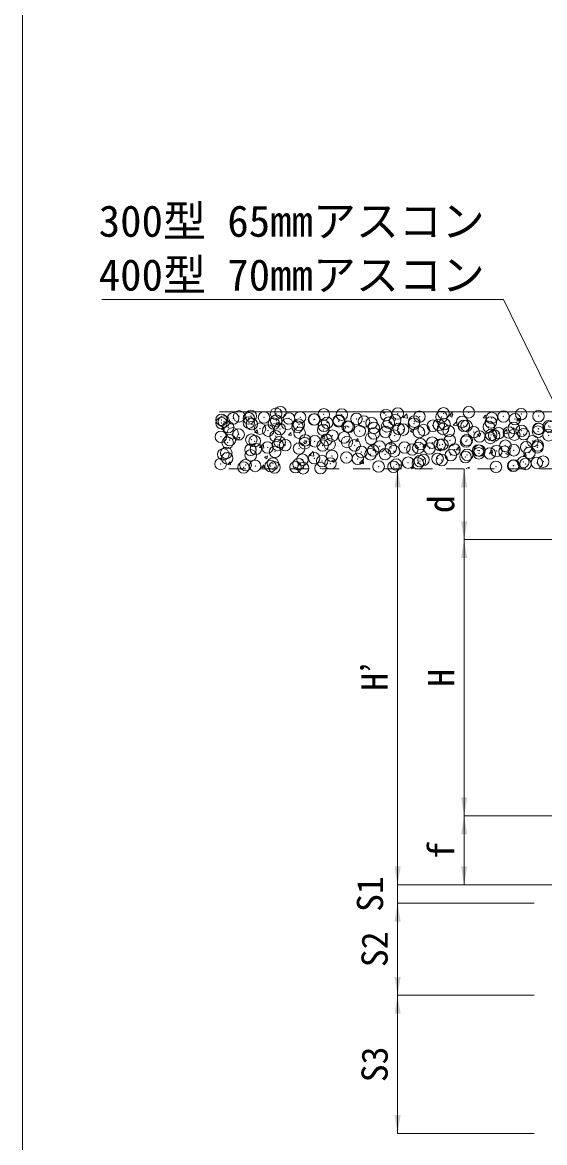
# Model space of a CAD drawing. Units: millimetres at full size, sheet at 1:25; details may follow other scales. Extents: x 18944 to 44294, y 17215 to 24678.
# Drawn here: x 19157 to 19724, y 22273 to 23490 of the extents above; entities that cross this region are included whole.
import ezdxf
from ezdxf.enums import TextEntityAlignment as Align

# ---------------------------------------------------------------- set-up
doc = ezdxf.new("R2010")
doc.units = ezdxf.units.MM
doc.header["$LTSCALE"] = 25
doc.header["$PDMODE"] = 32
doc.header["$PDSIZE"] = 12.5
doc.linetypes.add('USER3', pattern=[1.35, 0.75, -0.6])
for name, color, linetype, lineweight in [('0_2', 7, 'Continuous', 5), ('ハッチング', 8, 'Continuous', 5), ('寸法引出', 7, 'Continuous', 9), ('寸法線', 7, 'Continuous', 9), ('枠', 5, 'Continuous', 5)]:
    doc.layers.add(name, color=color, linetype=linetype, lineweight=lineweight)
doc.styles.add('ＭＳ ゴシック', font='')
doc.styles.get('ＭＳ ゴシック').set_extended_font_data('MS Gothic')

# ---------------------------------------------------------------- blocks, each defined once
blk = doc.blocks.new('filled_arrow')
at = {"color": 0, "linetype": 'Continuous', "lineweight": -2}
blk.add_solid([(7.5, 1.25), (0, 0), (7.5, -1.25)], dxfattribs=at)

msp = doc.modelspace()

# ---------------------------------------------------------------- linework, layer by layer
at = {"layer": '0_2', "lineweight": 20}
msp.add_line((20578.42, 23066.7), (19370.85, 23066.7), dxfattribs=at)
at = {"layer": '0_2', "linetype": 'USER3', "lineweight": 9}
msp.add_line((19838.34, 23004.7), (19370.85, 23004.7), dxfattribs=at)
at = {"layer": 'ハッチング'}
for p, q in [((19547.58, 23066.43), (19548.27, 23066.7)), ((19547.58, 23066.43), (19550.11, 23064.73)), ((19550.11, 23064.73), (19550.77, 23066.7)), ((19570.34, 23060.31), (19574.3, 23064.44)), ((19574.85, 23059.61), (19574.29, 23064.44)), ((19584.44, 23066.5), (19584.61, 23066.7)), ((19584.44, 23066.5), (19587.47, 23066.23)), ((19587.46, 23066.23), (19587.37, 23066.7)), ((19620.59, 23062.36), (19624.14, 23063.73)), ((19620.59, 23062.36), (19623.11, 23060.66)), ((19620.87, 23063.31), (19623.32, 23066.23)), ((19620.87, 23063.31), (19623.91, 23063.04)), ((19623.11, 23060.66), (19624.14, 23063.73)), ((19623.9, 23063.04), (19623.31, 23066.22)), ((19657.31, 23060.12), (19659.76, 23063.04)), ((19660.33, 23059.85), (19659.75, 23063.04)), ((19372.86, 23047.41), (19375.31, 23050.33)), ((19375.89, 23047.14), (19375.3, 23050.33)), ((19431.89, 23054.12), (19435.45, 23055.48)), ((19431.89, 23054.12), (19434.42, 23052.41)), ((19434.42, 23052.41), (19435.45, 23055.48)), ((19504.9, 23050.05), (19508.45, 23051.41)), ((19504.9, 23050.05), (19507.42, 23048.34)), ((19507.42, 23048.34), (19508.45, 23051.41)), ((19570.34, 23060.32), (19574.86, 23059.62)), ((19624.55, 23051.91), (19629.07, 23051.21)), ((19624.56, 23051.9), (19628.51, 23056.03)), ((19629.07, 23051.2), (19628.51, 23056.03)), ((19657.31, 23060.12), (19660.35, 23059.85)), ((19693.59, 23058.3), (19697.15, 23059.66)), ((19693.59, 23058.3), (19696.12, 23056.59)), ((19693.75, 23056.93), (19696.2, 23059.85)), ((19693.75, 23056.93), (19696.78, 23056.67)), ((19696.12, 23056.59), (19697.15, 23059.66)), ((19696.77, 23056.66), (19696.18, 23059.85)), ((19372.86, 23047.41), (19375.9, 23047.15)), ((19389.21, 23037.73), (19392.76, 23039.1)), ((19389.21, 23037.73), (19391.73, 23036.03)), ((19391.73, 23036.03), (19392.76, 23039.1)), ((19409.3, 23044.22), (19411.75, 23047.14)), ((19409.3, 23044.22), (19412.34, 23043.96)), ((19412.33, 23043.96), (19411.74, 23047.14)), ((19445.74, 23041.04), (19448.19, 23043.95)), ((19445.74, 23041.04), (19448.78, 23040.77)), ((19448.76, 23040.77), (19448.18, 23043.95)), ((19482.18, 23037.85), (19484.62, 23040.77)), ((19482.18, 23037.85), (19485.21, 23037.58)), ((19485.2, 23037.58), (19484.61, 23040.76)), ((19518.61, 23034.66), (19521.06, 23037.58)), ((19521.64, 23034.39), (19521.05, 23037.58)), ((19577.9, 23045.98), (19581.46, 23047.34)), ((19577.9, 23045.98), (19580.43, 23044.28)), ((19580.43, 23044.28), (19581.46, 23047.35)), ((19650.91, 23041.91), (19654.47, 23043.28)), ((19650.91, 23041.91), (19653.44, 23040.21)), ((19653.44, 23040.21), (19654.47, 23043.28)), ((19678.77, 23043.49), (19682.73, 23047.62)), ((19678.77, 23043.5), (19683.29, 23042.8)), ((19683.29, 23042.79), (19682.73, 23047.62)), ((19414.43, 23027.64), (19418.38, 23031.77)), ((19414.43, 23027.65), (19418.94, 23026.95)), ((19418.94, 23026.94), (19418.38, 23031.77)), ((19462.21, 23033.66), (19465.77, 23035.03)), ((19462.21, 23033.66), (19464.74, 23031.96)), ((19464.74, 23031.96), (19465.77, 23035.03)), ((19518.61, 23034.66), (19521.65, 23034.39)), ((19535.22, 23029.59), (19538.78, 23030.96)), ((19535.22, 23029.6), (19537.75, 23027.89)), ((19537.75, 23027.89), (19538.78, 23030.96)), ((19555.05, 23031.47), (19557.5, 23034.39)), ((19555.05, 23031.47), (19558.09, 23031.21)), ((19558.07, 23031.2), (19557.49, 23034.39)), ((19591.49, 23028.28), (19593.94, 23031.2)), ((19591.49, 23028.28), (19594.52, 23028.02)), ((19594.51, 23028.02), (19593.92, 23031.2)), ((19608.23, 23025.53), (19611.78, 23026.89)), ((19608.23, 23025.53), (19610.75, 23023.82)), ((19610.75, 23023.82), (19611.78, 23026.89)), ((19627.92, 23025.1), (19630.37, 23028.02)), ((19627.92, 23025.1), (19630.96, 23024.83)), ((19630.95, 23024.83), (19630.36, 23028.01)), ((19664.36, 23021.91), (19666.81, 23024.83)), ((19667.38, 23021.64), (19666.8, 23024.83)), ((19379.91, 23009.2), (19382.36, 23012.12)), ((19382.94, 23008.93), (19382.35, 23012.12)), ((19419.53, 23017.28), (19423.09, 23018.64)), ((19419.53, 23017.28), (19422.06, 23015.58)), ((19422.06, 23015.58), (19423.09, 23018.65)), ((19468.64, 23019.23), (19472.6, 23023.36)), ((19468.64, 23019.24), (19473.16, 23018.54)), ((19473.16, 23018.53), (19472.6, 23023.36)), ((19492.54, 23013.21), (19496.09, 23014.58)), ((19492.54, 23013.21), (19495.06, 23011.51)), ((19495.06, 23011.51), (19496.09, 23014.58)), ((19522.86, 23010.83), (19526.82, 23014.95)), ((19527.37, 23010.13), (19526.81, 23014.95)), ((19664.36, 23021.91), (19667.4, 23021.64)), ((19681.23, 23021.46), (19684.79, 23022.82)), ((19681.23, 23021.46), (19683.76, 23019.75)), ((19683.76, 23019.75), (19684.79, 23022.82)), ((19700.8, 23018.72), (19703.25, 23021.64)), ((19700.8, 23018.72), (19703.83, 23018.46)), ((19703.82, 23018.45), (19703.23, 23021.64)), ((19379.91, 23009.2), (19382.95, 23008.93)), ((19416.35, 23006.01), (19418.8, 23008.93)), ((19416.35, 23006.01), (19419.39, 23005.75)), ((19419.37, 23005.74), (19418.79, 23008.93)), ((19454.36, 23004.7), (19455.24, 23005.74)), ((19455.42, 23004.7), (19455.22, 23005.74)), ((19522.86, 23010.83), (19527.37, 23010.13)), ((19565.54, 23009.14), (19569.1, 23010.51)), ((19565.54, 23009.14), (19568.07, 23007.44)), ((19568.07, 23007.44), (19569.1, 23010.51)), ((19579.26, 23004.7), (19581.03, 23006.54)), ((19581.24, 23004.7), (19581.03, 23006.54)), ((19638.55, 23005.07), (19642.11, 23006.44)), ((19638.55, 23005.07), (19639.11, 23004.7)), ((19641.52, 23004.7), (19642.11, 23006.44))]:
    msp.add_line(p, q, dxfattribs=at)
for p in [(19372.98, 23057.79), (19372.99, 23054.34), (19375.66, 23055.97), (19385.7, 23059.46), (19392.06, 23061.65), (19402.62, 23059.43), (19402.77, 23054.83), (19404.94, 23062), (19419.18, 23060.5), (19432.24, 23064.51), (19432.38, 23056.96), (19437.02, 23066.22), (19446.3, 23059.36), (19458.46, 23060.54), (19473.42, 23058.21), (19474.04, 23058.44), (19484.12, 23063.79), (19487.69, 23054.61), (19500.41, 23056.29), (19500.54, 23057.07), (19503.67, 23063.53), (19519.65, 23058.82), (19527.65, 23055.92), (19535.97, 23054.27), (19551.73, 23063.05), (19554.77, 23054.78), (19561.63, 23057.52), (19564.45, 23064.72), (19582.32, 23055.92), (19588.01, 23061.33), (19611.95, 23061.01), (19614.1, 23064.9), (19634.37, 23055.65), (19641.57, 23066.09), (19665.52, 23055.05), (19666.45, 23059.87), (19679.17, 23061.55), (19691.61, 23058.63), (19698.41, 23064.08), (19717.27, 23061.88), (19380.33, 23049.9), (19385.16, 23043.19), (19405.99, 23053.15), (19414.79, 23048.27), (19423.65, 23046.18), (19429.89, 23053.68), (19436.37, 23047.86), (19444.42, 23053.36), (19455.61, 23050.39), (19457.01, 23052.53), (19457.84, 23043.63), (19483.5, 23046.88), (19484.13, 23051.39), (19509.89, 23050.69), (19511.25, 23050.24), (19523.07, 23045.75), (19538.36, 23049.1), (19538.37, 23043.01), (19551.09, 23044.68), (19552.69, 23050.84), (19565.48, 23047.95), (19570.33, 23047.22), (19581.89, 23053.63), (19587.4, 23044.42), (19592.6, 23046.81), (19602.41, 23051.44), (19609.01, 23052.48), (19613.48, 23047.99), (19615.13, 23053.11), (19619.72, 23045.66), (19636.13, 23051.34), (19639.14, 23051.25), (19646.84, 23044.51), (19663.24, 23050.19), (19673.96, 23043.37), (19685.04, 23044.04), (19690.36, 23049.05), (19698.73, 23045.95), (19701.07, 23042.22), (19716.65, 23044.97), (19717.12, 23048.27), (19717.48, 23047.9), (19728.35, 23051.04), (19729.84, 23049.94), (19372.33, 23039.43), (19379.72, 23032.99), (19381.96, 23035.83), (19391.57, 23041.96), (19405.38, 23036.24), (19409.07, 23034.68), (19431.76, 23040.05), (19434.19, 23030.5), (19436.19, 23033.54), (19442.25, 23030.35), (19463.31, 23032.39), (19463.82, 23035.58), (19474.33, 23034.58), (19482.88, 23029.97), (19487.05, 23036.25), (19490.43, 23031.24), (19493.44, 23040.67), (19506.29, 23038.79), (19509.27, 23033.78), (19517.55, 23030.1), (19535.35, 23037.36), (19561.01, 23040.61), (19589.05, 23031.4), (19601.76, 23033.08), (19609.85, 23030.7), (19612.86, 23031.08), (19621, 23035.61), (19638.52, 23034.33), (19639.47, 23035.78), (19653.09, 23039.84), (19664.91, 23038.14), (19665.8, 23041.51), (19669.1, 23040.87), (19690.99, 23041.72), (19710.9, 23034.8), (19716.48, 23029.9), (19728.19, 23041.08), (19374.94, 23020.33), (19378.21, 23021.92), (19404.56, 23025.41), (19404.76, 23019.33), (19410.29, 23026.15), (19423.01, 23027.82), (19431.14, 23023.14), (19457.23, 23026.72), (19492.92, 23018.75), (19525.01, 23022.97), (19534.73, 23020.44), (19537.72, 23024.65), (19544.67, 23028.95), (19550.6, 23020.53), (19556.96, 23027.18), (19560.39, 23023.7), (19571.78, 23027.81), (19580.22, 23025.61), (19586.78, 23027.51), (19598.9, 23026.66), (19622.02, 23019.54), (19626.02, 23025.52), (19639.72, 23019.8), (19651.65, 23024.63), (19652.44, 23021.47), (19653.14, 23024.37), (19664.29, 23021.23), (19671.68, 23024.01), (19680.26, 23023.22), (19681.27, 23029.71), (19690.37, 23024.81), (19703.76, 23028.23), (19707.37, 23022.08), (19716.03, 23028.06), (19372.06, 23009.87), (19379.1, 23016.08), (19396.93, 23006.11), (19399.18, 23008.72), (19409.64, 23007.79), (19426.3, 23007.58), (19428.88, 23010.32), (19430.52, 23006.23), (19453.42, 23006.43), (19456.61, 23009.81), (19460.97, 23014.54), (19473.68, 23016.22), (19482.27, 23013.06), (19491.34, 23010.36), (19508.65, 23016.87), (19520.97, 23015.44), (19543.6, 23007.14), (19559.78, 23006.79), (19562.77, 23009.37), (19575.68, 23011.37), (19586.16, 23010.59), (19588.4, 23013.04), (19592.39, 23014.46), (19607.64, 23015.58), (19612.24, 23014.17), (19637.9, 23017.42), (19671.05, 23006.85), (19689.75, 23007.9), (19690.4, 23008.19), (19700.67, 23011.94), (19703.11, 23009.87), (19715.41, 23011.15), (19722.35, 23012.4), (19461.72, 23005.27), (19480.54, 23005.29)]:
    msp.add_point(p, dxfattribs=at)
at = {"layer": '寸法引出', "lineweight": 20}
msp.add_line((19823.34, 23066.7), (19556.74, 23066.7), dxfattribs=at)
at = {"layer": '寸法線'}
for p, q in [((19564.24, 23004.7), (19564.24, 22552.7)), ((19636.48, 22927.7), (19636.48, 23004.7)), ((19636.48, 22627.7), (19636.48, 22927.7)), ((19812.34, 22927.7), (19636.48, 22927.7)), ((19812.34, 22927.7), (19636.48, 22927.7)), ((19797.34, 22627.7), (19636.48, 22627.7)), ((19636.48, 22552.7), (19636.48, 22627.7)), ((19812.34, 22627.7), (19636.48, 22627.7)), ((19564.24, 22492.7), (19564.24, 22592.7)), ((19812.34, 22552.7), (19564.24, 22552.7)), ((19812.34, 22552.7), (19564.24, 22552.7)), ((19812.34, 22552.7), (19636.48, 22552.7)), ((19564.24, 22532.7), (19564.24, 22432.7)), ((19712.34, 22532.7), (19564.24, 22532.7)), ((19712.34, 22532.7), (19564.24, 22532.7)), ((19712.34, 22432.7), (19564.24, 22432.7)), ((19564.24, 22432.7), (19564.24, 22282.7)), ((19712.34, 22432.7), (19564.24, 22432.7)), ((19712.34, 22282.7), (19564.24, 22282.7))]:
    msp.add_line(p, q, dxfattribs=at)
msp.add_lwpolyline([(19741.82, 23060.5), (19679.27, 23188.43), (19242.99, 23188.43)], dxfattribs=at)
at = {"layer": '枠', "lineweight": 20}
msp.add_line((19156.84, 24427.73), (19156.84, 17427.73), dxfattribs=at)

# ---------------------------------------------------------------- block references
at = {"layer": '寸法線', "xscale": 2.67, "yscale": 2.67}
for p, rotation in [((19564.24, 23004.7), 270), ((19636.48, 23004.7), 270), ((19636.48, 22927.7), 90), ((19636.48, 22927.7), 270), ((19636.48, 22627.7), 90), ((19636.48, 22627.7), 270), ((19564.24, 22552.7), 90), ((19564.24, 22552.7), 90), ((19636.48, 22552.7), 90), ((19564.24, 22532.7), 270), ((19564.24, 22532.7), 270), ((19564.24, 22432.7), 90), ((19564.24, 22432.7), 270), ((19564.24, 22282.7), 90)]:
    msp.add_blockref('filled_arrow', p, dxfattribs=dict(at, rotation=rotation))

# ---------------------------------------------------------------- texts
at = {"layer": '寸法線', "style": 'ＭＳ ゴシック'}
for s, p in [('300型 65mmアスコン', (19239.69, 23246.48)), ('400型 70mmアスコン', (19239.69, 23187.98))]:
    msp.add_text(s, height=34.18, dxfattribs=at).set_placement(p, align=Align.BOTTOM_LEFT)
for s, p in [('d', (19611.48, 22966.2)), ('H’', (19539.24, 22778.7)), ('H', (19611.48, 22777.7)), ('f', (19611.48, 22590.2)), ('S1', (19534.24, 22542.7)), ('S2', (19539.24, 22482.7)), ('S3', (19539.24, 22357.7))]:
    msp.add_text(s, height=28.48, rotation=90, dxfattribs=at).set_placement(p, align=Align.MIDDLE_CENTER)

doc.saveas('drawing.dxf')
